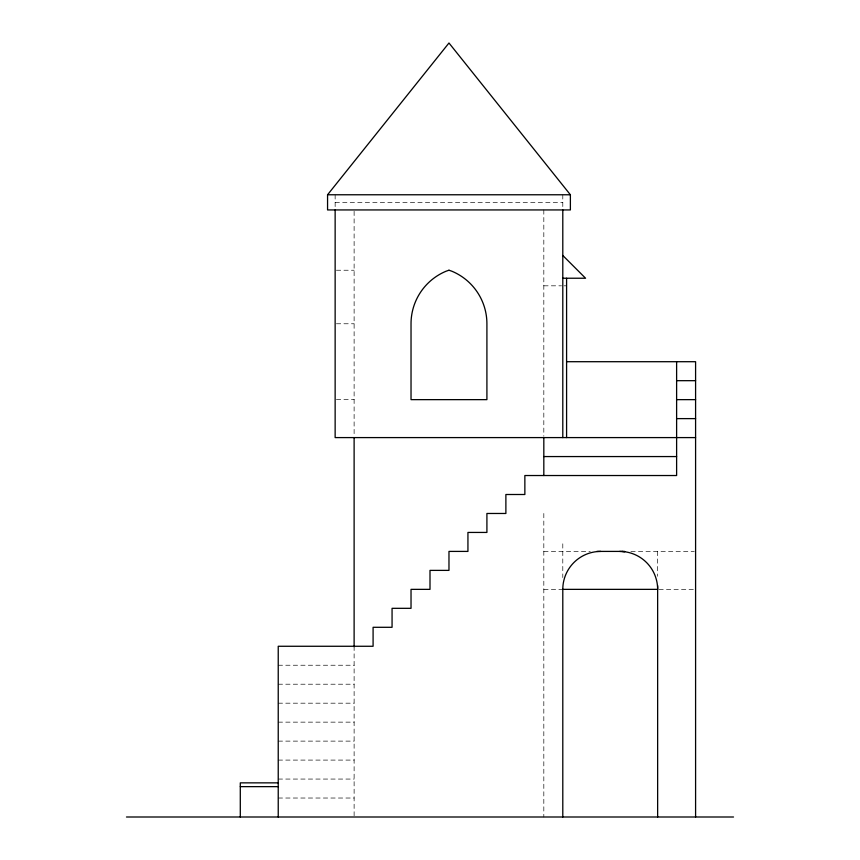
<?xml version="1.0" encoding="UTF-8"?>
<svg xmlns="http://www.w3.org/2000/svg" width="860" height="860" viewBox="0 0 860 860"><rect width="100%" height="100%" fill="white"/><g stroke="black" fill="none" stroke-linecap="round" stroke-linejoin="round"><path stroke-width="0.64" stroke-dasharray="4.3 3.22" d="M335.142 202.358L562.795 202.358M336.41 270.233L354.116 270.233M543.821 285.821L561.526 285.821M564.063 285.821L566.589 285.821M336.41 323.769L354.116 323.769M336.41 399.642L354.116 399.642M543.821 551.411L590.272 551.411M630.928 551.411L694.278 551.411M543.821 589.358L562.795 589.358M658.953 589.358L694.278 589.358M278.231 665.231L354.116 665.231M278.231 684.205L354.116 684.205M278.231 703.179L354.116 703.179M278.231 722.142L354.116 722.142M278.231 741.116L354.116 741.116M278.231 760.089L354.116 760.089M278.231 779.063L354.116 779.063M278.231 798.026L354.116 798.026M657.642 551.411L657.642 576.264M562.795 194.768L562.795 208.679M562.795 543.821L562.795 577.576M543.821 209.937L543.821 436.246M543.821 513.474L543.821 817M354.116 211.28L354.116 436.246M354.116 646.268L354.116 815.731M335.142 194.768L335.142 208.679"/><path stroke-width="1.29" d="M327.563 194.768L448.974 43L570.384 194.768L570.384 209.937L327.563 209.937L327.563 194.768L570.384 194.768M562.795 278.231L585.563 278.231L562.795 255.474M566.815 361.705L695.589 361.705L695.589 817M676.616 380.679L695.589 380.679M676.616 399.642L695.589 399.642M676.616 418.616L695.589 418.616M695.589 437.589L335.142 437.589L335.142 209.937M543.821 456.563L676.616 456.563M596.808 551.411L624.683 551.411M562.795 817L562.795 589.358L657.642 589.358A37.937 37.937 0 0 0 624.661 551.733L622.049 551.411M278.231 782.858L240.295 782.858L240.295 817M240.295 786.642L278.231 786.642M126.474 817L733.526 817M619.705 551.411L624.661 551.733M676.616 361.705L676.616 475.526L524.858 475.526L524.858 494.5L505.884 494.5L505.884 513.474L486.91 513.474L486.91 532.437L467.937 532.437L467.937 551.411L448.974 551.411L448.974 570.384L430 570.384L430 589.358L411.026 589.358L411.026 608.321L392.063 608.321L392.063 627.295L373.089 627.295L373.089 646.268L278.231 646.268L278.231 817M657.642 585.638L657.642 817M566.589 278.231L566.589 437.589M562.795 209.937L562.795 437.589M543.821 437.589L543.821 475.526M354.116 437.589L354.116 646.731M562.795 589.358A37.937 37.937 0 0 1 600.731 551.411M448.974 270.233L446.157 271.19A56.91 56.91 0 0 0 411.026 323.769L411.026 399.642L486.91 399.642L486.91 323.769A56.91 56.91 0 0 0 451.779 271.19L448.974 270.233"/></g></svg>
